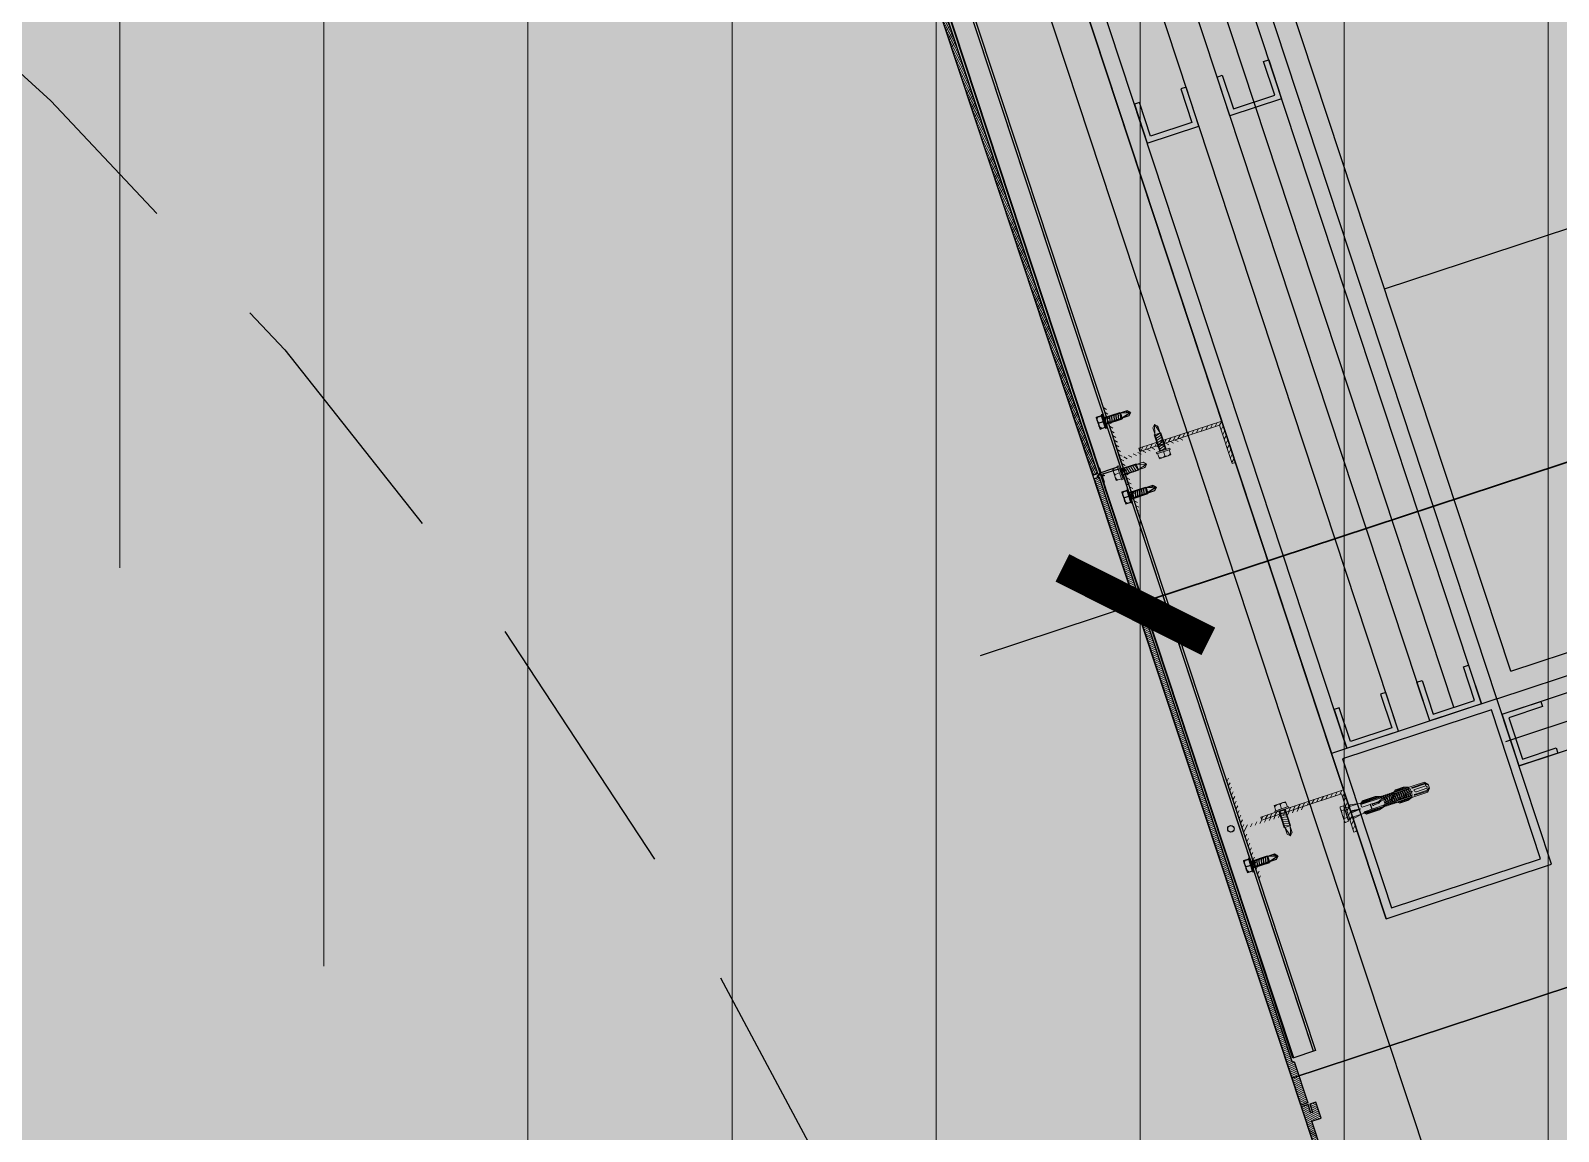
# Model space of a CAD drawing. Header units: metres. Extents: x 678805 to 1359287, y 2747329 to 5497370.
# Drawn here: x 679893.761 to 679895.164, y 2748650.066 to 2748651.076 of the extents above; entities that cross this region are included whole.
import ezdxf

# ---------------------------------------------------------------- set-up
doc = ezdxf.new("R2010")
doc.units = ezdxf.units.M
doc.linetypes.add('XREF_MON_BUILDINGS$0$Hidden', pattern=[0.004, 0.002, -0.002])
doc.linetypes.add('XREF_MON_SFT_TREES$0$HIDDEN', pattern=[0.375, 0.25, -0.125])
for name, color, linetype in [('00_XREF_MON_HSC_PAVEMENT', 7, 'Continuous'), ('00_XREF_TWQ_BUILDINGS', 7, 'Continuous'), ('00_XREF_TWQ_SFT_TREES', 7, 'Continuous'), ('XREF_MON_BUILDINGS$0$00-Modulos DEFINIDOS', 7, 'Continuous'), ('XREF_MON_BUILDINGS$0$00-Modulos ROOFS', 2, 'Continuous'), ('XREF_MON_BUILDINGS$0$02-L-01_Structure', 2, 'Continuous'), ('XREF_MON_BUILDINGS$0$02-L-01_Structure t2', 7, 'Continuous'), ('XREF_MON_BUILDINGS$0$02-L-01_Struture aux', 4, 'Continuous'), ('XREF_MON_BUILDINGS$0$02-L-Insulation', 252, 'Continuous'), ('XREF_MON_BUILDINGS$0$02-L-INT Panel', 5, 'Continuous'), ('XREF_MON_BUILDINGS$0$02-L-panel', 5, 'Continuous'), ('XREF_MON_BUILDINGS$0$02_L_Furniture', 7, 'Continuous'), ('XREF_MON_BUILDINGS$0$COTAUX', 7, 'Continuous'), ('XREF_MON_SFT_TREES$0$SL_TREE_CANOPY', 251, 'XREF_MON_SFT_TREES$0$HIDDEN')]:
    doc.layers.add(name, color=color, linetype=linetype)
doc.layers.add('XREF_MON_BUILDINGS$0$0-WIPEOUTS', color=7, linetype='Continuous', true_color=0xffffff)
doc.layers.add('XREF_MON_SFT_TREES$0$SL_TREE_ACACIA_GERRARDII', color=7, linetype='Continuous', true_color=0x4c4c00)
doc.layers.add('XREF_MON_BUILDINGS$0$00_AUX', color=3, linetype='Continuous', plot=False)
for name, color, linetype, lineweight in [('XREF_MON_BUILDINGS$0$02-H-251', 251, 'Continuous', 0), ('XREF_MON_BUILDINGS$0$02-H-254', 254, 'Continuous', 0), ('XREF_MON_BUILDINGS$0$02-L-01_Structure L', 7, 'Continuous', 5), ('XREF_MON_BUILDINGS$0$02-L-01_Structure T', 8, 'Continuous', 5)]:
    doc.layers.add(name, color=color, linetype=linetype, lineweight=lineweight)
for name, color, linetype, lineweight, true_color in [('XREF_MON_BUILDINGS$0$02-KH-01 Water_Toilets', 7, 'Continuous', 30, 0x3877ff), ('XREF_MON_HSC_PAVEMENT$0$03-TR-Pavement_01_Compacted Ground', 7, 'Continuous', 5, 0x5a4f30), ('XREF_MON_HSC_PAVEMENT$0$03-TR-Pavement_06_Concrete Slab in situ', 7, 'Continuous', 9, 0xf7f7f7)]:
    doc.layers.add(name, color=color, linetype=linetype, lineweight=lineweight, true_color=true_color)
doc.layers.get('XREF_MON_BUILDINGS$0$02-KH-01 Water_Toilets').off()
doc.layers.get('XREF_MON_SFT_TREES$0$SL_TREE_ACACIA_GERRARDII').off()
doc.styles.add('XREF_MON_BUILDINGS$0$E100', font='verdana.ttf', dxfattribs={"height": 0.18})
doc.linetypes.add('XREF_MON_BUILDINGS$0$BATTING', pattern='A,0.0001,-0.1,[134,ltypeshp.shx,S=0.1,R=0,X=-0.1,Y=0],-0.2,[134,ltypeshp.shx,S=0.1,R=180,X=0.1,Y=0],-0.1', length=0.4001)
doc.dimstyles.new('XREF_MON_BUILDINGS$0$E100', dxfattribs={"dimscale": 0.03, "dimtxt": 12, "dimasz": 0.5, "dimexe": 0.1, "dimexo": 1, "dimgap": 4, "dimtad": 1, "dimzin": 0, "dimdsep": 46, "dimtxsty": 'XREF_MON_BUILDINGS$0$E100', "dimblk1": 'XREF_MON_BUILDINGS$0$LINCOT200', "dimblk2": 'XREF_MON_BUILDINGS$0$LINCOT200', "dimsah": 1, "dimcen": 0.1, "dimdle": 0.1, "dimse1": 1, "dimse2": 1, "dimclrt": 256, "dimadec": 0, "dimazin": 0, "dimtfac": 0.015385, "dimtofl": 0, "dimtmove": 0, "dimatfit": 3, "dimldrblk": 'XREF_MON_BUILDINGS$0$LINCOT200', "dimfxl": 1, "dimtolj": 1, "dimtzin": 0, "dimarcsym": 0})

# ---------------------------------------------------------------- blocks, each defined once
blk = doc.blocks.new('XREF_MON_BUILDINGS$0$LINCOT200')
for p, q in [((0, -10), (0, 10)), ((0, 0), (10, 0))]:
    blk.add_line(p, q)
at = {"const_width": 1.875}
blk.add_lwpolyline([(3.536, -3.535), (-3.536, 3.536)], dxfattribs=at)
at = {"layer": 'XREF_MON_BUILDINGS$0$COTAUX'}
blk.add_line((0, 0), (-1.25, 0), dxfattribs=at)
blk = doc.blocks.new('*D89')
at = {"layer": 'DEFPOINTS', "color": 0, "transparency": 16777216}
for p in [(119.6986, -56.8206), (124.4986, -56.8206), (124.4986, -57.2785)]:
    blk.add_point(p, dxfattribs=at)
at = {"layer": 'XREF_MON_BUILDINGS$0$00_AUX', "color": 0, "lineweight": -2, "transparency": 16777216}
blk.add_line((119.7136, -57.2785), (124.4836, -57.2785), dxfattribs=at)
at = {"layer": 'XREF_MON_BUILDINGS$0$00_AUX', "color": 0, "lineweight": -2, "transparency": 16777216, "xscale": 0.015, "yscale": 0.015, "zscale": 0.015, "rotation": 180}
blk.add_blockref('XREF_MON_BUILDINGS$0$LINCOT200', (119.6986, -57.2785), dxfattribs=at)
at = {"layer": 'XREF_MON_BUILDINGS$0$00_AUX', "color": 0, "lineweight": -2, "transparency": 16777216, "xscale": 0.015, "yscale": 0.015, "zscale": 0.015}
blk.add_blockref('XREF_MON_BUILDINGS$0$LINCOT200', (124.4986, -57.2785), dxfattribs=at)
at = {"layer": 'XREF_MON_BUILDINGS$0$00_AUX', "transparency": 16777216, "insert": (122.0986, -57.0644), "char_height": 0.18, "attachment_point": 5, "style": 'XREF_MON_BUILDINGS$0$E100'}
blk.add_mtext('\\A1;4.80', dxfattribs=at)
blk = doc.blocks.new('XREF_MON_BUILDINGS$0$PILAR STRUCTURE')
at = {"layer": 'XREF_MON_BUILDINGS$0$02-L-01_Structure', "linetype": 'Continuous'}
h = blk.add_hatch(dxfattribs=at)
h.set_pattern_fill('ANGLE', color=252)
h.set_pattern_definition([(0, (-144.6596, 18.5684), (0, 6.985), [5.08, -1.905]), (90, (-144.6596, 18.5684), (-6.985, 4e-16), [5.08, -1.905])])
h.paths.add_polyline_path([(-0.08, -0.08), (0.08, -0.08), (0.08, 0.08), (-0.08, 0.08)])
h.paths.add_polyline_path([(-0.072, -0.072), (0.072, -0.072), (0.072, 0.072), (-0.072, 0.072)], flags=16)
h = blk.add_hatch(color=252, dxfattribs=at)
h.dxf.hatch_style = 1
h.paths.add_polyline_path([(-0.072, -0.072), (0.072, -0.072), (0.072, 0.072), (-0.072, 0.072)], flags=16)
h.paths.add_polyline_path([(-0.08, -0.08), (0.08, -0.08), (0.08, 0.08), (-0.08, 0.08)])
for points in [[(-0.08, -0.08), (0.08, -0.08), (0.08, 0.08), (-0.08, 0.08)], [(-0.072, -0.072), (0.072, -0.072), (0.072, 0.072), (-0.072, 0.072)]]:
    blk.add_lwpolyline(points, close=True, dxfattribs=at)
blk = doc.blocks.new('XREF_MON_BUILDINGS$0$ULMA_Escuadra40x80_Seccion')
at = {"layer": 'XREF_MON_BUILDINGS$0$02-H-251', "ltscale": 125}
h = blk.add_hatch(dxfattribs=at)
h.set_pattern_fill('ANSI31', color=256, scale=0.001, angle=360, style=0)
h.paths.add_polyline_path([(0, 0.08), (0.003, 0.08), (0.003, 0.003), (0.04, 0.003), (0.04, 0), (0, 0)])
at = {"layer": 'XREF_MON_BUILDINGS$0$02-L-01_Structure L', "linetype": 'Continuous'}
blk.add_lwpolyline([(0, 0.08), (0.003, 0.08), (0.003, 0.003), (0.04, 0.003), (0.04, 0), (0, 0)], close=True, dxfattribs=at)
blk = doc.blocks.new('XREF_MON_BUILDINGS$0$ULMA_Anclaje fijacion a forjado y a cerramiento base')
at = {"layer": 'XREF_MON_BUILDINGS$0$02-L-01_Structure T', "linetype": 'Continuous'}
for p, q in [((-0.095, 0.0049), (-0.098, 0.0019)), ((-0.095, 0.0038), (-0.098, 0.0016)), ((-0.098, 0.0009), (-0.095, 0.0031)), ((-0.098, 0), (-0.098, 0.0019)), ((-0.098, 0), (-0.098, -0.0019)), ((-0.095, 0.0012), (-0.096, 0.0004)), ((-0.0564, 0.0049), (-0.095, 0.0049)), ((-0.095, 0.0038), (-0.095, 0.0049)), ((-0.0795, 0.0038), (-0.095, 0.0038)), ((-0.0795, 0.0031), (-0.095, 0.0031)), ((-0.095, 0.0012), (-0.095, 0.0031)), ((-0.0805, 0.0012), (-0.095, 0.0012)), ((-0.0805, 0.0008), (-0.0805, 0.0012)), ((-0.0792, 0.0037), (-0.0795, 0.0038)), ((-0.0795, 0.0031), (-0.0792, 0.0032)), ((-0.079, 0.0034), (-0.0792, 0.0037)), ((-0.0792, 0.0032), (-0.079, 0.0034)), ((-0.0724, 0.0005), (-0.0775, 0.0005)), ((-0.0724, 0.0005), (-0.0775, 0.0005)), ((-0.0428, 0.003), (-0.0768, 0.003)), ((-0.0768, 0.0005), (-0.0768, 0.003)), ((-0.076, 0.0036), (-0.076, 0.0049)), ((-0.058, 0.0036), (-0.076, 0.0036)), ((-0.0755, 0.0049), (-0.0699, 0.0064)), ((-0.0755, 0.0043), (-0.0755, 0.0049)), ((-0.0752, 0.0005), (-0.0752, 0.003)), ((-0.057, 0.0044), (-0.075, 0.0044)), ((-0.0744, 0.0005), (-0.0744, 0.003)), ((-0.0728, 0.0005), (-0.0728, 0.003)), ((-0.072, 0.0005), (-0.072, 0.003)), ((-0.0599, 0.006), (-0.0714, 0.006)), ((-0.0714, 0.006), (-0.0714, 0.0049)), ((-0.0714, 0.006), (-0.0714, 0.0049)), ((-0.0704, 0.0008), (-0.0704, 0.003)), ((-0.0704, 0.0003), (-0.0704, 0.0008)), ((-0.0606, 0.0064), (-0.0699, 0.0064)), ((-0.0699, 0.0064), (-0.0699, 0.006)), ((-0.0696, 0.003), (-0.0696, 0)), ((-0.068, 0.0019), (-0.068, 0.003)), ((-0.068, 0.0008), (-0.068, 0.0019)), ((-0.068, 0), (-0.068, 0.0008)), ((-0.068, 0), (-0.068, -0.0008)), ((-0.0672, 0.0021), (-0.0672, 0.003)), ((-0.0672, 0.0011), (-0.0672, 0.0021)), ((-0.0672, 0), (-0.0672, 0.0011)), ((-0.0672, 0), (-0.0672, -0.0011)), ((-0.0656, 0.0022), (-0.0656, 0.003)), ((-0.0656, 0.0012), (-0.0656, 0.0022)), ((-0.0656, 0), (-0.0656, 0.0012)), ((-0.0656, 0), (-0.0656, -0.0013)), ((-0.0648, 0.0022), (-0.0648, 0.003)), ((-0.0648, 0.0012), (-0.0648, 0.0022)), ((-0.0648, 0), (-0.0648, 0.0012)), ((-0.0648, 0), (-0.0648, -0.0013)), ((-0.0632, 0.0022), (-0.0632, 0.003)), ((-0.0632, 0.0012), (-0.0632, 0.0022)), ((-0.0632, 0), (-0.0632, 0.0012)), ((-0.0632, 0), (-0.0632, -0.0013)), ((-0.0586, 0.0022), (-0.0625, 0.0022)), ((-0.0586, 0.0012), (-0.0625, 0.0012)), ((-0.0624, 0.0022), (-0.0624, 0.003)), ((-0.0624, 0), (-0.0624, 0.0012)), ((-0.0624, 0), (-0.0624, -0.0013)), ((-0.0608, 0.0022), (-0.0608, 0.003)), ((-0.0608, 0), (-0.0608, 0.0012)), ((-0.0608, 0), (-0.0608, -0.0013)), ((-0.0606, 0.0064), (-0.0606, 0.006)), ((-0.0606, 0.0064), (-0.058, 0.0049)), ((-0.06, 0.0022), (-0.06, 0.003)), ((-0.06, 0), (-0.06, 0.0012)), ((-0.06, 0), (-0.06, -0.003)), ((-0.0599, 0.006), (-0.0599, 0.0049)), ((-0.0584, 0.0022), (-0.0584, 0.003)), ((-0.0584, 0), (-0.0584, 0.0012)), ((-0.0584, 0), (-0.0584, -0.003)), ((-0.058, 0.0049), (-0.058, 0.0044)), ((-0.0576, 0.0022), (-0.0576, 0.003)), ((-0.0576, -0.003), (-0.0576, 0.0012)), ((-0.057, 0.0046), (-0.057, 0.0049)), ((-0.0564, 0.003), (-0.0564, 0.0049)), ((-0.056, 0.0018), (-0.056, 0.003)), ((-0.056, 0), (-0.056, 0.0007)), ((-0.056, 0), (-0.056, -0.003)), ((-0.0548, 0.0049), (-0.0559, 0.0042)), ((-0.0552, 0.0014), (-0.0552, 0.003)), ((-0.0552, 0.0003), (-0.0552, -0.003)), ((-0.054, 0.0049), (-0.0548, 0.0049)), ((-0.0548, 0.003), (-0.0548, 0.0049)), ((-0.054, 0.003), (-0.054, 0.0049)), ((-0.0536, 0.0003), (-0.0536, 0.003)), ((-0.0524, 0.0049), (-0.0535, 0.0042)), ((-0.0528, 0), (-0.0528, 0.003)), ((-0.0528, 0), (-0.0528, -0.0003)), ((-0.0524, 0.003), (-0.0524, 0.0049)), ((-0.0516, 0.0049), (-0.0524, 0.0049)), ((-0.0516, 0.003), (-0.0516, 0.0049)), ((-0.0512, 0), (-0.0512, 0.003)), ((-0.0512, 0), (-0.0512, -0.001)), ((-0.05, 0.0049), (-0.0511, 0.0042)), ((-0.0504, 0), (-0.0504, 0.003)), ((-0.0504, 0), (-0.0504, -0.0012)), ((-0.0492, 0.0049), (-0.05, 0.0049)), ((-0.05, 0.003), (-0.05, 0.0049)), ((-0.0492, 0.003), (-0.0492, 0.0049)), ((-0.0488, 0.0022), (-0.0488, 0.003)), ((-0.0488, 0.0012), (-0.0488, 0.0026)), ((-0.0488, 0), (-0.0488, 0.0012)), ((-0.0488, 0), (-0.0488, -0.0013)), ((-0.0476, 0.0049), (-0.0487, 0.0042)), ((-0.048, 0), (-0.048, 0.003)), ((-0.048, 0), (-0.048, -0.0013)), ((-0.0476, 0.003), (-0.0476, 0.0049)), ((-0.0468, 0.0049), (-0.0476, 0.0049)), ((-0.0424, 0.0022), (-0.0475, 0.0022)), ((-0.0424, 0.0012), (-0.0475, 0.0012)), ((-0.0468, 0.003), (-0.0468, 0.0049)), ((-0.0464, 0.0022), (-0.0464, 0.003)), ((-0.0464, 0), (-0.0464, 0.0012)), ((-0.0464, 0), (-0.0464, -0.0013)), ((-0.0452, 0.0049), (-0.0463, 0.0042)), ((-0.0456, 0.0022), (-0.0456, 0.003)), ((-0.0456, 0), (-0.0456, 0.0012)), ((-0.0456, 0), (-0.0456, -0.0013)), ((-0.0444, 0.0049), (-0.0452, 0.0049)), ((-0.0452, 0.003), (-0.0452, 0.0049)), ((-0.0444, 0.003), (-0.0444, 0.0049)), ((-0.044, 0.0022), (-0.044, 0.003)), ((-0.044, 0.0022), (-0.044, 0.003)), ((-0.044, 0), (-0.044, 0.0012)), ((-0.044, 0), (-0.044, 0.0012)), ((-0.044, 0), (-0.044, -0.0013)), ((-0.044, 0), (-0.044, -0.003)), ((-0.0428, 0.0049), (-0.0439, 0.0042)), ((0, 0.0049), (-0.0428, 0.0049)), ((-0.0428, 0.003), (-0.0428, 0.0049)), ((-0.042, 0.0049), (-0.042, 0.0022)), ((-0.0185, 0.0036), (-0.042, 0.0036)), ((-0.042, 0.0012), (-0.042, 0.001)), ((-0.0405, 0.001), (-0.042, 0.001)), ((-0.0415, 0.0049), (-0.0359, 0.0064)), ((-0.0415, 0.0043), (-0.0415, 0.0049)), ((-0.0175, 0.0044), (-0.041, 0.0044)), ((-0.0312, 0.001), (-0.038, 0.001)), ((-0.0196, 0.006), (-0.0374, 0.006)), ((-0.0374, 0.006), (-0.0374, 0.0049)), ((-0.02, 0.0064), (-0.0359, 0.0064)), ((-0.0359, 0.0064), (-0.0359, 0.006)), ((-0.0356, 0.0005), (-0.0319, 0.0005)), ((-0.0319, 0.0005), (-0.0356, 0.0005)), ((-0.0282, 0.001), (-0.0308, 0.001)), ((-0.0282, 0.001), (-0.028, 0.0008)), ((-0.0282, 0.001), (-0.0282, -0.0036)), ((-0.0278, 0.001), (-0.028, 0.0008)), ((-0.028, 0.0008), (-0.028, -0.0036)), ((-0.0278, 0.001), (-0.0278, -0.0036)), ((-0.018, 0.001), (-0.0278, 0.001)), ((-0.02, 0.0064), (-0.02, 0.006)), ((-0.0185, 0.0049), (-0.02, 0.0064)), ((-0.0196, 0.0049), (-0.0196, 0.006)), ((-0.0185, 0.0049), (-0.0185, 0.0044)), ((-0.0175, 0.0049), (-0.0175, 0.0015)), ((-0.0052, 0.0064), (-0.0159, 0.0049)), ((-0.0043, 0.0009), (-0.0159, 0)), ((-0.0159, 0), (-0.0052, 0)), ((-0.0052, 0.0049), (-0.0052, 0.0064)), ((-0.0052, 0.0064), (-0.0043, 0.0049)), ((-0.0043, 0.0009), (-0.0052, 0)), ((-0.0043, -0.0009), (-0.0052, 0)), ((-0.0043, -0.0009), (-0.0043, 0.0009)), ((0.0015, 0.0064), (0, 0.0049)), ((0, 0), (0, 0.0049)), ((0, 0), (0, -0.0049)), ((0.002, 0.0064), (0.0015, 0.0064)), ((0.0015, 0), (0.0015, 0.0064)), ((0.0015, 0), (0.0015, -0.0064)), ((0.002, 0.0075), (0.0059, 0.0075)), ((0.002, -0.0075), (0.002, 0.0075)), ((0.002, 0), (0.002, 0.0064)), ((0.002, 0.0038), (0.0059, 0.0038)), ((0.002, 0), (0.002, -0.0064)), ((0.0065, 0.0065), (0.0059, 0.0075)), ((0.0065, -0.0065), (0.0065, 0.0065)), ((-0.098, -0.0009), (-0.095, -0.0031)), ((-0.095, -0.0038), (-0.098, -0.0016)), ((-0.095, -0.0049), (-0.098, -0.0019)), ((-0.095, -0.0012), (-0.096, -0.0004)), ((-0.095, -0.0012), (-0.095, -0.0031)), ((-0.0825, -0.0012), (-0.095, -0.0012)), ((-0.0795, -0.0031), (-0.095, -0.0031)), ((-0.095, -0.0038), (-0.095, -0.0049)), ((-0.0795, -0.0038), (-0.095, -0.0038)), ((-0.0564, -0.0049), (-0.095, -0.0049)), ((-0.0792, -0.0032), (-0.0795, -0.0031)), ((-0.0795, -0.0038), (-0.0792, -0.0037)), ((-0.079, -0.0034), (-0.0792, -0.0032)), ((-0.0792, -0.0037), (-0.079, -0.0034)), ((-0.0724, -0.0005), (-0.0775, -0.0005)), ((-0.0724, -0.0005), (-0.0775, -0.0005)), ((-0.0768, -0.0005), (-0.0768, -0.003)), ((-0.0428, -0.003), (-0.0768, -0.003)), ((-0.076, -0.0036), (-0.076, -0.0049)), ((-0.058, -0.0036), (-0.076, -0.0036)), ((-0.0755, -0.0043), (-0.0755, -0.0049)), ((-0.0755, -0.0049), (-0.0699, -0.0064)), ((-0.0752, -0.0005), (-0.0752, -0.003)), ((-0.057, -0.0044), (-0.075, -0.0044)), ((-0.0744, -0.0005), (-0.0744, -0.003)), ((-0.0728, -0.0005), (-0.0728, -0.003)), ((-0.072, -0.0005), (-0.072, -0.003)), ((-0.0714, -0.0049), (-0.0714, -0.006)), ((-0.0714, -0.0049), (-0.0714, -0.006)), ((-0.0599, -0.006), (-0.0714, -0.006)), ((-0.0704, -0.0008), (-0.0704, -0.003)), ((-0.0699, -0.006), (-0.0699, -0.0064)), ((-0.0606, -0.0064), (-0.0699, -0.0064)), ((-0.0696, -0.0011), (-0.0696, -0.003)), ((-0.068, -0.0019), (-0.068, -0.003)), ((-0.0672, -0.0021), (-0.0672, -0.003)), ((-0.0605, -0.0013), (-0.0656, -0.0013)), ((-0.0656, -0.0022), (-0.0656, -0.003)), ((-0.0656, -0.0022), (-0.0605, -0.0022)), ((-0.0648, -0.0022), (-0.0648, -0.003)), ((-0.0632, -0.0022), (-0.0632, -0.003)), ((-0.0624, -0.0022), (-0.0624, -0.003)), ((-0.0608, -0.0022), (-0.0608, -0.003)), ((-0.0606, -0.0064), (-0.058, -0.0049)), ((-0.0606, -0.006), (-0.0606, -0.0064)), ((-0.0599, -0.0049), (-0.0599, -0.006)), ((-0.058, -0.0044), (-0.058, -0.0049)), ((-0.057, -0.0044), (-0.057, -0.0049)), ((-0.0564, -0.003), (-0.0564, -0.0049)), ((-0.0548, -0.0049), (-0.0559, -0.0042)), ((-0.0548, -0.003), (-0.0548, -0.0049)), ((-0.054, -0.0049), (-0.0548, -0.0049)), ((-0.054, -0.003), (-0.054, -0.0049)), ((-0.0536, -0.0009), (-0.0536, -0.003)), ((-0.0524, -0.0049), (-0.0535, -0.0042)), ((-0.0528, -0.0014), (-0.0528, -0.003)), ((-0.0524, -0.003), (-0.0524, -0.0049)), ((-0.0516, -0.0049), (-0.0524, -0.0049)), ((-0.0516, -0.003), (-0.0516, -0.0049)), ((-0.0512, -0.002), (-0.0512, -0.003)), ((-0.05, -0.0049), (-0.0511, -0.0042)), ((-0.0504, -0.0022), (-0.0504, -0.003)), ((-0.05, -0.003), (-0.05, -0.0049)), ((-0.0492, -0.0049), (-0.05, -0.0049)), ((-0.0455, -0.0013), (-0.0494, -0.0013)), ((-0.0455, -0.0022), (-0.0494, -0.0022)), ((-0.0492, -0.003), (-0.0492, -0.0049)), ((-0.0488, -0.0022), (-0.0488, -0.003)), ((-0.0476, -0.0049), (-0.0487, -0.0042)), ((-0.048, -0.0022), (-0.048, -0.003)), ((-0.0476, -0.003), (-0.0476, -0.0049)), ((-0.0468, -0.0049), (-0.0476, -0.0049)), ((-0.0468, -0.003), (-0.0468, -0.0049)), ((-0.0464, -0.0022), (-0.0464, -0.003)), ((-0.0452, -0.0049), (-0.0463, -0.0042)), ((-0.0456, -0.0022), (-0.0456, -0.003)), ((-0.0452, -0.003), (-0.0452, -0.0049)), ((-0.0444, -0.0049), (-0.0452, -0.0049)), ((-0.0444, -0.003), (-0.0444, -0.0049)), ((-0.044, -0.0022), (-0.044, -0.003)), ((-0.0428, -0.0049), (-0.0439, -0.0042)), ((-0.0428, -0.003), (-0.0428, -0.0049)), ((0, -0.0049), (-0.0428, -0.0049)), ((-0.042, -0.0036), (-0.042, -0.0049)), ((-0.0185, -0.0036), (-0.042, -0.0036)), ((-0.0415, -0.0043), (-0.0415, -0.0049)), ((-0.0415, -0.0049), (-0.0359, -0.0064)), ((-0.0175, -0.0044), (-0.041, -0.0044)), ((-0.0374, -0.0049), (-0.0374, -0.006)), ((-0.0196, -0.006), (-0.0374, -0.006)), ((-0.0359, -0.006), (-0.0359, -0.0064)), ((-0.02, -0.0064), (-0.0359, -0.0064)), ((-0.0319, -0.0005), (-0.0356, -0.0005)), ((-0.0356, -0.0005), (-0.0319, -0.0005)), ((-0.0185, -0.0049), (-0.02, -0.0064)), ((-0.02, -0.006), (-0.02, -0.0064)), ((-0.0196, -0.0049), (-0.0196, -0.006)), ((-0.0185, -0.0044), (-0.0185, -0.0049)), ((-0.0175, -0.0046), (-0.0175, -0.0049)), ((-0.0043, -0.0009), (-0.0159, 0)), ((-0.0052, -0.0064), (-0.0159, -0.0049)), ((-0.0052, -0.0049), (-0.0052, -0.0064)), ((-0.0052, -0.0064), (-0.0043, -0.0049)), ((0.0015, -0.0064), (0, -0.0049)), ((0.002, -0.0064), (0.0015, -0.0064)), ((0.002, -0.0038), (0.0059, -0.0038)), ((0.002, -0.0075), (0.0059, -0.0075)), ((0.0065, -0.0065), (0.0059, -0.0075))]:
    blk.add_line(p, q, dxfattribs=at)
for centre, radius, start, end in [((-0.0957, 0), 0.0005, 130.2691, 229.7309), ((-0.0825, 0.0008), 0.002, 270, 0), ((-0.0775, 0), 0.0005, 89.9975, 270), ((-0.0775, 0), 0.0005, 90, 270.0025), ((-0.075, 0.0034), 0.001, 90, 168.463), ((-0.0724, -0.007), 0.0075, 61.0463, 90), ((-0.0695, 0.006), 0.001, 180, 0), ((-0.0671, 0.006), 0.001, 180, 0), ((-0.0647, 0.006), 0.001, 180, 0), ((-0.0623, 0.006), 0.001, 180, 0), ((-0.0625, 0.0017), 0.0005, 90, 270.0116), ((-0.0605, 0.0017), 0.0005, 270.0013, 90), ((-0.0586, -0.0053), 0.0075, 48.5904, 90), ((-0.0586, -0.0053), 0.0065, 48.5904, 90), ((-0.058, 0.0046), 0.001, 270, 0), ((-0.0561, 0.0045), 0.0003, 180, 300), ((-0.0586, 0.0052), 0.0065, 306.1289, 311.4096), ((-0.0494, -0.0053), 0.0075, 128.1223, 131.4096), ((-0.0537, 0.0045), 0.0003, 180, 300), ((-0.0494, 0.0052), 0.0065, 228.5904, 270), ((-0.0513, 0.0045), 0.0003, 180, 300), ((-0.0489, 0.0045), 0.0003, 180, 300), ((-0.0475, 0.0017), 0.0005, 90, 270.0025), ((-0.0465, 0.0045), 0.0003, 180, 300), ((-0.0455, 0.0017), 0.0005, 270, 90), ((-0.0441, 0.0045), 0.0003, 180, 300), ((-0.0424, -0.0053), 0.0075, 61.0463, 90), ((-0.0424, -0.0053), 0.0065, 61.0463, 90), ((-0.041, 0.0034), 0.001, 90, 168.463), ((-0.0356, 0.007), 0.0075, 241.0463, 270), ((-0.0356, 0.007), 0.0065, 241.0463, 269.9987), ((-0.0356, -0.007), 0.0075, 90, 111.0361), ((-0.0355, 0.006), 0.001, 180, 0), ((-0.0355, 0.006), 0.001, 180, 0), ((-0.0327, 0.006), 0.001, 180, 0), ((-0.031, 0), 0.001, 209.9997, 150), ((-0.031, 0), 0.001, 210, 150.0003), ((-0.0299, 0.006), 0.001, 180, 0), ((-0.0271, 0.006), 0.001, 180, 0), ((-0.0243, 0.006), 0.001, 180, 0), ((-0.0215, 0.006), 0.001, 180, 0), ((-0.0185, 0.0046), 0.001, 270, 0), ((-0.018, 0.0015), 0.0005, 270, 0), ((0.0032, 0.0056), 0.00332, 325.6168, 34.3832), ((-0.0059, 0), 0.0124, 342.4126, 17.5874), ((-0.075, -0.0034), 0.001, 191.537, 270), ((-0.0724, 0.007), 0.0075, 270, 291.0395), ((-0.0724, -0.007), 0.0065, 61.0463, 90), ((-0.0695, -0.006), 0.001, 0, 180), ((-0.0656, 0.0052), 0.0075, 241.0463, 270), ((-0.0656, 0.0052), 0.0065, 241.0463, 269.9987), ((-0.0671, -0.006), 0.001, 0, 180), ((-0.0647, -0.006), 0.001, 0, 180), ((-0.0623, -0.006), 0.001, 0, 180), ((-0.0625, -0.0018), 0.0005, 89.9884, 270), ((-0.0605, -0.0018), 0.0005, 270, 89.9987), ((-0.058, -0.0046), 0.001, 11.537, 90), ((-0.0561, -0.0045), 0.0003, 60, 180), ((-0.0494, 0.0052), 0.0075, 228.5904, 270), ((-0.0586, 0.0052), 0.0075, 308.1223, 311.4096), ((-0.0537, -0.0045), 0.0003, 60, 180), ((-0.0494, -0.0053), 0.0065, 126.1289, 131.4096), ((-0.0513, -0.0045), 0.0003, 60, 180), ((-0.0489, -0.0045), 0.0003, 60, 180), ((-0.0475, -0.0018), 0.0005, 89.9975, 270), ((-0.0465, -0.0045), 0.0003, 60, 180), ((-0.0455, -0.0018), 0.0005, 270, 90), ((-0.0441, -0.0045), 0.0003, 60, 180), ((-0.041, -0.0034), 0.001, 191.537, 270), ((-0.0355, -0.006), 0.001, 0, 180), ((-0.0355, -0.006), 0.001, 0, 180), ((-0.0327, -0.006), 0.001, 0, 180), ((-0.0299, -0.006), 0.001, 0, 180), ((-0.0271, -0.006), 0.001, 0, 180), ((-0.0243, -0.006), 0.001, 0, 180), ((-0.0215, -0.006), 0.001, 0, 180), ((-0.0185, -0.0046), 0.001, 0, 90), ((0.0032, -0.0056), 0.00332, 325.6168, 34.3832)]:
    blk.add_arc(centre, radius, start, end, dxfattribs=at)
blk = doc.blocks.new('XREF_MON_BUILDINGS$0$AUTORROSCANTE')
at = {"layer": 'XREF_MON_BUILDINGS$0$02-L-01_Structure t2', "color": 0}
for p, q in [((-31.2, 5.6), (-26.2, 5.6)), ((-31.2, 0), (-26.2, 0)), ((-2.4, 2.5), (-25, 2.5)), ((0, 0), (-9, 2.5)), ((0, 0), (-3.6, -1.1)), ((0, 0), (-2.4, 2.5)), ((0, 0), (-2.4, -2.5)), ((-31.2, -5.6), (-26.2, -5.6)), ((-2.4, -2.5), (-25, -2.5)), ((-3.6, -1.1), (-2.4, -2.5))]:
    blk.add_line(p, q, dxfattribs=at)
at = {"layer": 'XREF_MON_BUILDINGS$0$02-L-01_Structure t2', "color": 253}
for p, q in [((-25, 3.1), (-9, 3.1)), ((-23.5, -3.1), (-25, 2.7)), ((-21.4, -3.1), (-23.1, 3.1)), ((-19.3, -3.1), (-21, 3.1)), ((-17.3, -3.1), (-18.9, 3.1)), ((-15.2, -3.1), (-16.9, 3.1)), ((-13.1, -3.1), (-14.8, 3.1)), ((-11.1, -3.1), (-12.7, 3.1)), ((-9, -3.1), (-10.7, 3.1)), ((-9, -3.1), (-9, 3.1)), ((-25, -3.1), (-9, -3.1)), ((-3.6, -1.1), (-9, -2.5))]:
    blk.add_line(p, q, dxfattribs=at)
at = {"layer": 'XREF_MON_BUILDINGS$0$02-L-01_Structure t2', "color": 0}
for points in [[(-31.2, 5.6), (-26.2, 5.6), (-26.2, -5.6), (-31.2, -5.6)], [(-26.2, 6.5), (-25, 6.5), (-25, -6.5), (-26.2, -6.5)]]:
    blk.add_lwpolyline(points, close=True, dxfattribs=at)
for centre, start, end in [((-27, 2.4), 129.284, 214.1828), ((-27, -2.4), 145.8304, 230.7333)]:
    blk.add_arc(centre, 4.21, start, end, dxfattribs=at)
blk = doc.blocks.new('XREF_MON_BUILDINGS$0$ULMA_Montante VV')
at = {"layer": 'XREF_MON_BUILDINGS$0$02-H-251', "ltscale": 125}
h = blk.add_hatch(dxfattribs=at)
h.set_pattern_fill('ANSI31', color=256, scale=0.001, angle=450, style=0)
h.set_pattern_definition([(135, (-0.05125, -0.0025), (-0.00224506, -0.00224506), [])])
edge = h.paths.add_edge_path()
edge.add_line((-0.051, -0.0025), (0.0484, -0.0025))
edge.add_arc((0.0484, -0.0022), 0.0003, 270, 360)
edge.add_line((0.0487, -0.0022), (0.0487, -0.0003))
edge.add_arc((0.0484, -0.0003), 0.0003, 0, 90)
edge.add_line((0.0484, 0), (0, 0))
edge.add_line((0, 0), (0, 0.0572))
edge.add_arc((-0.0003, 0.0572), 0.0003, 0, 90)
edge.add_line((-0.0003, 0.0575), (-0.0022, 0.0575))
edge.add_arc((-0.0022, 0.0572), 0.0003, 90, 180)
edge.add_line((-0.0025, 0.0572), (-0.0025, 0))
edge.add_line((-0.0025, 0), (-0.051, 0))
edge.add_arc((-0.051, -0.0003), 0.0003, 90, 180)
edge.add_line((-0.0513, -0.0003), (-0.0513, -0.0022))
edge.add_arc((-0.051, -0.0022), 0.0003, 180, 270)
blk = doc.blocks.new('XREF_MON_BUILDINGS$0$ULMA_Autotaladrante')
at = {"layer": 'XREF_MON_BUILDINGS$0$02-L-01_Structure T', "color": 252}
for p, q in [((-0.025, 0), (-0.0226, 0.0025)), ((-0.025, 0), (-0.016, 0.0025)), ((-0.025, 0), (-0.0226, -0.0025)), ((-0.025, 0), (-0.0214, -0.0011)), ((-0.0226, 0.0025), (0, 0.0025)), ((0, 0.0032), (-0.016, 0.0032)), ((-0.016, -0.0031), (-0.016, 0.0032)), ((-0.016, -0.0031), (-0.0143, 0.0032)), ((-0.0139, -0.0031), (-0.0123, 0.0032)), ((-0.0119, -0.0031), (-0.0102, 0.0032)), ((-0.0098, -0.0031), (-0.0081, 0.0032)), ((-0.0077, -0.0031), (-0.0061, 0.0032)), ((-0.0057, -0.0031), (-0.004, 0.0032)), ((-0.0036, -0.0031), (-0.0019, 0.0032)), ((-0.0015, -0.0031), (0, 0.0027)), ((0.0062, 0.0056), (0.0012, 0.0056)), ((0.0062, 0), (0.0012, 0)), ((-0.0214, -0.0011), (-0.0226, -0.0025)), ((-0.0226, -0.0025), (0, -0.0025)), ((-0.0214, -0.0011), (-0.016, -0.0025)), ((0, -0.0031), (-0.016, -0.0031)), ((0.0062, -0.0056), (0.0012, -0.0056))]:
    blk.add_line(p, q, dxfattribs=at)
for points in [[(0.0012, 0.0065), (0, 0.0065), (0, -0.0065), (0.0012, -0.0065)], [(0.0062, 0.0056), (0.0012, 0.0056), (0.0012, -0.0056), (0.0062, -0.0056)]]:
    blk.add_lwpolyline(points, close=True, dxfattribs=at)
for centre, start, end in [((0.002, 0.0024), 325.8172, 50.716), ((0.002, -0.0024), 309.2667, 34.1696)]:
    blk.add_arc(centre, 0.00421, start, end, dxfattribs=at)
blk = doc.blocks.new('XREF_MON_BUILDINGS$0$A$C61F93961')
at = {"layer": 'XREF_MON_BUILDINGS$0$02-H-254', "ltscale": 125}
h = blk.add_hatch(dxfattribs=at)
h.set_pattern_fill('ANSI31', color=256, scale=0.0005, angle=360, style=0)
h.set_pattern_definition([(45, (-252.6811498, -179.6417736), (-0.001122532015, 0.001122532015), [])])
h.paths.add_polyline_path([(4.7954, -0.014), (4.7954, -0.0049), (4.2176, -0.0049), (4.2176, 0), (4.811, 0), (4.811, -0.0066), (4.803, -0.0066), (4.803, -0.0082), (4.811, -0.0082), (4.811, -0.014)])
h = blk.add_hatch(dxfattribs=at)
h.set_pattern_fill('ANSI31', color=256, scale=0.0005, style=0)
h.set_pattern_definition([(45, (-247.7581935, -177.038147), (-0.001122532015, 0.001122532015), [])])
h.paths.add_polyline_path([(5.418, -0.005), (4.8525, -0.005), (4.8525, -0.0065), (4.8126, -0.0065), (4.8126, 0), (5.418, 0)])
h = blk.add_hatch(dxfattribs=at)
h.set_pattern_fill('ANSI31', color=256, scale=0.0005, angle=90, style=0)
h.set_pattern_definition([(135, (179.845485, -260.0158211), (-0.001122532015, -0.001122532015), [])])
h.paths.add_polyline_path([(5.4216, 0), (6.0319, 0.0001), (6.0319, -0.0048), (5.4216, -0.0049)])
at = {"layer": 'XREF_MON_BUILDINGS$0$02-L-01_Struture aux', "ltscale": 0.001}
for p, q in [((4.8559, -0.0068), (4.9608, -0.0068)), ((4.8559, -0.0076), (4.9608, -0.0076))]:
    blk.add_line(p, q, dxfattribs=at)
at = {"layer": 'XREF_MON_BUILDINGS$0$02-L-01_Struture aux'}
for p, q in [((4.8559, -0.0287), (4.8559, -0.0068)), ((5.418, -0.0096), (5.418, -0.0078)), ((4.8559, -0.0267), (9.6064, -0.0267)), ((4.8642, -0.0267), (9.6064, -0.0267)), ((9.6064, -0.0286), (4.8559, -0.0287))]:
    blk.add_line(p, q, dxfattribs=at)
at = {"layer": 'XREF_MON_BUILDINGS$0$02-L-01_Struture aux', "linetype": 'XREF_MON_BUILDINGS$0$Hidden'}
for p, q in [((5.4122, -0.0079), (5.4122, -0.0069)), ((5.4199, -0.0069), (5.4122, -0.0069)), ((5.418, -0.0079), (5.4122, -0.0079)), ((5.418, -0.0096), (5.418, -0.0079)), ((5.4197, -0.0079), (5.4185, -0.0079)), ((5.4185, -0.0096), (5.4185, -0.0079)), ((5.4189, -0.0042), (5.4202, -0.0064)), ((5.4194, -0.0039), (5.4211, -0.0067)), ((5.4197, -0.0241), (5.4197, -0.0079)), ((5.4266, -0.0069), (5.4213, -0.0069)), ((5.4215, -0.0172), (5.4215, -0.0079)), ((5.4266, -0.0079), (5.4215, -0.0079)), ((5.4035, -0.0268), (5.4055, -0.0268)), ((5.4035, -0.0286), (5.4035, -0.0268)), ((5.4047, -0.0268), (5.4055, -0.0268)), ((5.4124, -0.0266), (5.4055, -0.0268)), ((5.4215, -0.024), (5.4215, -0.0172)), ((5.4035, -0.0286), (5.4429, -0.0286))]:
    blk.add_line(p, q, dxfattribs=at)
at = {"layer": 'XREF_MON_BUILDINGS$0$02-L-01_Struture aux', "linetype": 'Continuous'}
for p, q in [((5.1105, -0.193), (9.3505, -0.193)), ((5.1105, -0.223), (9.3505, -0.223)), ((5.0455, -0.288), (5.0455, -4.528))]:
    blk.add_line(p, q, dxfattribs=at)
at = {"layer": 'XREF_MON_BUILDINGS$0$02-L-01_Struture aux'}
for points in [[(9.6064, -0.0068), (4.8642, -0.0068)], [(4.8642, -0.0075), (9.6064, -0.0075)], [(9.6064, -0.0068), (4.9608, -0.0068)], [(4.9608, -0.0076), (9.6064, -0.0076)]]:
    blk.add_lwpolyline(points, dxfattribs=at)
at = {"layer": 'XREF_MON_BUILDINGS$0$02-L-01_Struture aux', "linetype": 'Continuous'}
for points in [[(5.148, -0.143), (5.1105, -0.143), (5.1105, -0.193), (5.148, -0.193), (5.148, -0.188), (5.1155, -0.188), (5.1155, -0.148), (5.148, -0.148), (5.148, -0.143)], [(5.733, -0.143), (5.6955, -0.143), (5.6955, -0.193), (5.733, -0.193), (5.733, -0.188), (5.7005, -0.188), (5.7005, -0.148), (5.733, -0.148), (5.733, -0.143)], [(5.148, -0.273), (5.1105, -0.273), (5.1105, -0.223), (5.148, -0.223), (5.148, -0.228), (5.1155, -0.228), (5.1155, -0.268), (5.148, -0.268), (5.148, -0.273)], [(5.733, -0.273), (5.6955, -0.273), (5.6955, -0.223), (5.733, -0.223), (5.733, -0.228), (5.7005, -0.228), (5.7005, -0.268), (5.733, -0.268), (5.733, -0.273)], [(5.0455, -0.3255), (5.0455, -0.288), (5.0955, -0.288), (5.0955, -0.3255), (5.0905, -0.3255), (5.0905, -0.293), (5.0505, -0.293), (5.0505, -0.3255), (5.0455, -0.3255)]]:
    blk.add_lwpolyline(points, dxfattribs=at)
at = {"layer": 'XREF_MON_BUILDINGS$0$02-L-01_Struture aux', "ltscale": 2}
blk.add_circle((5.0736, -0.0187), 0.003, dxfattribs=at)
at = {"layer": 'XREF_MON_BUILDINGS$0$02-L-01_Struture aux', "linetype": 'XREF_MON_BUILDINGS$0$Hidden'}
for centre, radius, start, end in [((5.4182, -0.0096), 0.00025, 180, 360), ((5.4191, -0.004), 0.0003, 30, 210), ((5.4199, -0.0066), 0.0003, 270, 30), ((5.4213, -0.0066), 0.0003, 210, 270)]:
    blk.add_arc(centre, radius, start, end, dxfattribs=at)
at = {"layer": 'XREF_MON_BUILDINGS$0$02-L-Insulation', "linetype": 'XREF_MON_BUILDINGS$0$BATTING', "ltscale": 0.08}
for p, q in [((4.9172, -0.0946), (0.0946, -0.0979)), ((9.5533, -0.0946), (4.9172, -0.0946))]:
    blk.add_line(p, q, dxfattribs=at)
at = {"layer": 'XREF_MON_BUILDINGS$0$02-L-Insulation', "linetype": 'XREF_MON_BUILDINGS$0$BATTING', "ltscale": 0.04}
for p, q in [((5.1155, -0.248), (9.3505, -0.248)), ((5.0705, -4.523), (5.0705, -0.283))]:
    blk.add_line(p, q, dxfattribs=at)
at = {"layer": 'XREF_MON_BUILDINGS$0$02-L-INT Panel', "linetype": 'Continuous'}
for p, q in [((4.9505, -0.128), (9.5105, -0.128)), ((9.5105, -0.128), (4.9505, -0.128)), ((5.1105, -0.128), (9.1755, -0.128)), ((5.1105, -0.143), (9.3505, -0.143)), ((5.1105, -0.273), (9.3505, -0.273)), ((5.0955, -0.288), (5.0955, -4.528)), ((5.1105, -0.288), (5.1105, -4.528)), ((5.1105, -0.288), (9.3505, -0.288)), ((5.1305, -0.308), (5.1305, -4.508)), ((5.1305, -0.308), (9.3305, -0.308))]:
    blk.add_line(p, q, dxfattribs=at)
at = {"layer": 'XREF_MON_BUILDINGS$0$02-L-panel'}
for p, q in [((5.418, 0), (4.8126, 0)), ((4.8126, 0), (5.418, 0)), ((4.8126, -0.0067), (4.8126, 0)), ((4.8126, 0), (4.8126, 0)), ((4.8525, -0.0067), (4.8126, -0.0067)), ((5.418, -0.005), (4.8525, -0.005)), ((4.8525, -0.005), (4.8525, -0.0067)), ((5.4377, -0.0048), (9.6148, -0.0048))]:
    blk.add_line(p, q, dxfattribs=at)
at = {"layer": 'XREF_MON_BUILDINGS$0$02-L-panel', "ltscale": 125}
blk.add_line((5.4216, -0.0047), (5.4216, 0), dxfattribs=at)
blk.add_line((5.4216, -0.0047), (5.4216, 0), dxfattribs=at)
at = {"layer": 'XREF_MON_BUILDINGS$0$02-L-panel'}
for points in [[(4.7954, -0.014), (4.811, -0.014), (4.811, -0.0082), (4.803, -0.0082), (4.803, -0.0066), (4.811, -0.0066), (4.811, 0), (4.2176, 0), (4.2176, -0.0049), (4.7954, -0.0049), (4.7954, -0.014), (4.7954, -0.014), (4.7954, -0.014), (4.811, -0.014), (4.811, -0.0082)], [(6.0319, -0.0048), (6.0319, 0.0001), (5.4216, 0), (5.4216, -0.0049), (6.0319, -0.0048)], [(5.418, -0.0049), (5.418, 0)]]:
    blk.add_lwpolyline(points, dxfattribs=at)
at = {"layer": 'XREF_MON_BUILDINGS$0$02-L-panel', "ltscale": 125}
blk.add_lwpolyline([(5.4216, -0.0049), (5.4216, 0)], dxfattribs=at)
at = {"layer": 'XREF_MON_BUILDINGS$0$02_L_Furniture'}
blk.add_lwpolyline([(5.5, -0.308), (5.5, -0.308), (5.5, -0.5655)], dxfattribs=at)
at = {"layer": 'XREF_MON_BUILDINGS$0$02-L-01_Structure', "linetype": 'Continuous'}
blk.add_blockref('XREF_MON_BUILDINGS$0$PILAR STRUCTURE', (5.0305, -0.208), dxfattribs=at)
at = {"layer": 'XREF_MON_BUILDINGS$0$02-L-01_Struture aux', "color": 253, "xscale": -0.001000000003841706, "yscale": 0.000999999996565748, "zscale": 0.001, "rotation": 89.99999999989186}
for p in [(5.0364, -0.0517), (5.4654, -0.0509)]:
    blk.add_blockref('XREF_MON_BUILDINGS$0$AUTORROSCANTE', p, dxfattribs=at)
at = {"layer": 'XREF_MON_BUILDINGS$0$02-L-01_Struture aux', "xscale": -0.001000000003841706, "yscale": 0.000999999996565748, "zscale": 0.001, "rotation": 89.99999999989186}
blk.add_blockref('XREF_MON_BUILDINGS$0$AUTORROSCANTE', (5.3929, -0.0517), dxfattribs=at)
at = {"layer": 'XREF_MON_BUILDINGS$0$02-L-01_Struture aux'}
for name, p, xscale, rotation in [('XREF_MON_BUILDINGS$0$ULMA_Autotaladrante', (5.4159, -0.0252), -1, 269.9952589478254), ('XREF_MON_BUILDINGS$0$ULMA_Montante VV', (5.4286, -0.0311), -1, 180), ('XREF_MON_BUILDINGS$0$ULMA_Escuadra40x80_Seccion', (5.0753, -0.128), -1, 359.9999999998918), ('XREF_MON_BUILDINGS$0$ULMA_Escuadra40x80_Seccion', (5.4318, -0.128), -1, 359.9999999998918), ('XREF_MON_BUILDINGS$0$ULMA_Autotaladrante', (5.4231, -0.0684), -1, 359.9905178906978), ('XREF_MON_BUILDINGS$0$ULMA_Anclaje fijacion a forjado y a cerramiento base', (5.0538, -0.125), -0.8000000000001819, 269.9999999998918)]:
    blk.add_blockref(name, p, dxfattribs=dict(at, xscale=xscale, rotation=rotation))
for name, p, rotation in [('XREF_MON_BUILDINGS$0$ULMA_Montante VV', (5.0698, -0.0312), 179.9999999998918), ('XREF_MON_BUILDINGS$0$ULMA_Autotaladrante', (5.0753, -0.0686), 0.004741051958270346)]:
    blk.add_blockref(name, p, dxfattribs=dict(at, rotation=rotation))
blk = doc.blocks.new('XREF_MON_SFT_TREES$0$Acacia_gerrardii')
at = {"layer": 'XREF_MON_SFT_TREES$0$SL_TREE_CANOPY'}
blk.add_ellipse((-0.0789, 0.1374), major_axis=(-2.3342, 2.5463), ratio=0.760082, dxfattribs=at)
blk = doc.blocks.new('XREF_MON_SFT_TREES')
at = {"layer": 'XREF_MON_SFT_TREES$0$SL_TREE_ACACIA_GERRARDII', "rotation": 25.44812939262281}
blk.add_blockref('XREF_MON_SFT_TREES$0$Acacia_gerrardii', (679891.5177, 2748649.3998), dxfattribs=at)
blk = doc.blocks.new('XREF_MON_HSC_PAVEMENT')
at = {"layer": 'XREF_MON_HSC_PAVEMENT$0$03-TR-Pavement_01_Compacted Ground', "linetype": 'Continuous'}
h = blk.add_hatch(dxfattribs=at)
h.set_pattern_fill('ANSI31', color=256, scale=0.059, angle=45)
h.set_pattern_definition([(90, (652974.11672, 2717198.73223), (-0.187325, 0), [])])
h.paths.add_polyline_path([(679901.3286, 2748646.0737), (679896.4362, 2748645.5199), (679891.9899, 2748654.2024), (679897.9907, 2748656.1835)], flags=17)
at = {"layer": 'XREF_MON_HSC_PAVEMENT$0$03-TR-Pavement_06_Concrete Slab in situ', "linetype": 'Continuous'}
h = blk.add_hatch(color=256, dxfattribs=at)
h.dxf.hatch_style = 1
h.paths.add_polyline_path([(679897.9907, 2748656.1835), (679891.9899, 2748654.2024), (679895.5773, 2748643.3369), (679901.3286, 2748646.0737)])
blk = doc.blocks.new('XREF_MON_BUILDINGS$0$modulo kiosco')
at = {"layer": 'XREF_MON_BUILDINGS$0$0-WIPEOUTS', "true_color": 0xfcfcfc}
h = blk.add_hatch(color=7, dxfattribs=at)
h.dxf.hatch_style = 1
h.paths.add_polyline_path([(119.6986, -61.6206), (119.6986, -56.8206), (124.4986, -56.8206), (124.4986, -61.6206)])
at = {"layer": 'XREF_MON_BUILDINGS$0$00-Modulos ROOFS', "lineweight": 0}
blk.add_lwpolyline([(119.6986, -61.6206), (119.6986, -56.8206), (124.4986, -56.8206), (124.4986, -61.6206)], close=True, dxfattribs=at)
at = {"layer": 'XREF_MON_BUILDINGS$0$00-Modulos ROOFS'}
blk.add_lwpolyline([(124.4986, -57.1206), (124.4986, -56.8206), (124.1986, -56.8206), (119.9986, -56.8206), (119.6986, -56.8206), (119.6986, -57.1206), (119.6986, -61.3206), (119.6986, -61.6206), (119.9986, -61.6206), (124.1986, -61.6206), (124.4986, -61.6206), (124.4986, -61.3206)], close=True, dxfattribs=at)
at = {"layer": 'XREF_MON_BUILDINGS$0$00_AUX', "color": 253}
dim = blk.add_linear_dim(base=(124.4986, -57.2785), p1=(119.6986, -56.8206), p2=(124.4986, -56.8206), dimstyle='XREF_MON_BUILDINGS$0$E100', dxfattribs=at)
dim.commit()
dim.dimension.update_dxf_attribs({"geometry": '*D89', "text_midpoint": (122.0986, -57.0644)})
blk = doc.blocks.new('XREF_MON_BUILDINGS')
at = {"layer": 'XREF_MON_BUILDINGS$0$02-KH-01 Water_Toilets', "linetype": 'Continuous'}
for p, rotation in [((680030.9549, 2748635.1897), 198.2706825756396), ((679879.9943, 2748514.0789), 108.2706825756396)]:
    blk.add_blockref('XREF_MON_BUILDINGS$0$modulo kiosco', p, dxfattribs=dict(at, rotation=rotation))
at = {"layer": 'XREF_MON_BUILDINGS$0$00-Modulos DEFINIDOS', "rotation": 108.2706826400016}
blk.add_blockref('XREF_MON_BUILDINGS$0$A$C61F93961', (679896.4362, 2748645.5199), dxfattribs=at)

msp = doc.modelspace()

# ---------------------------------------------------------------- block references
at = {"layer": '00_XREF_MON_HSC_PAVEMENT'}
msp.add_blockref('XREF_MON_HSC_PAVEMENT', (0, 0), dxfattribs=at)

# ---------------------------------------------------------------- next in the draw order: block references
at = {"layer": '00_XREF_TWQ_BUILDINGS'}
msp.add_blockref('XREF_MON_BUILDINGS', (0, 0), dxfattribs=at)

# ---------------------------------------------------------------- next in the draw order: block references
msp.add_blockref('XREF_MON_BUILDINGS', (0, 0))

# ---------------------------------------------------------------- next in the draw order: block references
at = {"layer": '00_XREF_TWQ_SFT_TREES'}
msp.add_blockref('XREF_MON_SFT_TREES', (0, 0), dxfattribs=at)

doc.saveas('drawing.dxf')
